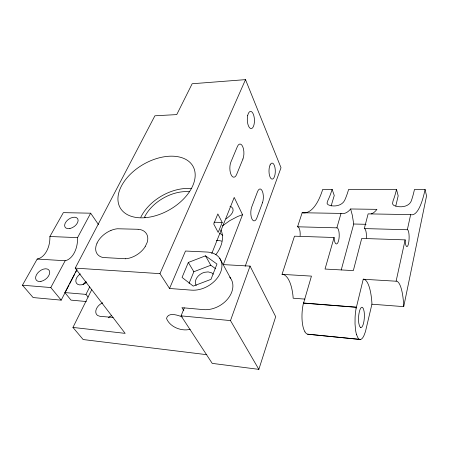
<?xml version="1.0" encoding="UTF-8"?>
<svg xmlns="http://www.w3.org/2000/svg" width="449" height="449" viewBox="0 0 449 449"><rect width="100%" height="100%" fill="white"/><g stroke="black" fill="none" stroke-linecap="round" stroke-linejoin="round"><path stroke-width="0.67" d="M356.04 308.721L363.241 279.239L363.69 279.115A38.603 10.944 -86.8 0 1 371.884 302.755L371.918 304.214L365.43 331.71L363.987 335.515A22.035 6.241 -86.8 0 1 361.591 338.944L360.968 339.309A22.035 6.241 -86.8 0 1 358.005 337.951L356.557 334.679M371.918 304.214L403.713 306.633L426.55 195.989L425.091 189.484L414.461 189.472L413.871 192.043A78.042 18.97 89.7 0 1 411.205 201.174C408.444 207.376 399.296 207.87 393.762 205.412L392.505 203.88L393.015 201.017A77.076 20.435 89.6 0 0 395.872 191.992L396.506 189.456L348.62 189.399L347.88 191.863A74.512 24.111 89.3 0 1 344.535 200.602C341.549 206.142 333.231 207.208 327.933 204.66L327.007 203.201L327.854 200.462A73.63 25.307 89.1 0 0 331.356 191.818L332.131 189.383L322.719 189.371L321.922 191.796A73.142 25.975 89.1 0 1 303.277 212.905L302.149 212.747L297.564 226.79L298.013 226.846A7.886 2.868 -88.4 0 1 300.123 235.888M363.241 279.239L396.108 281.214L405.133 239.878L361.72 238.43L353.335 270.601L325.025 269.046L334.095 237.504L294.493 236.185L282.034 274.35L311.449 276.118L303.159 304.489A21.288 7.307 -86.4 0 0 302.166 321.119L302.373 323.05A21.288 7.307 -86.4 0 0 303.866 329.56L304.955 331.873M410.655 214.605L368.124 213.876L364.291 228.58L407.35 229.736L410.655 214.605L411.441 214.768A78.626 18.089 89.8 0 0 424.518 192.071L425.091 189.484M395.788 206.029L398.184 195.837L396.506 189.456M341.234 269.939L353.733 224.012L352.274 215.099L350.624 208.976L376.913 209.346L376.122 210.345A76.465 21.339 89.5 0 1 371.132 213.859M297.564 226.79L336.873 227.845L341.027 213.41L342.043 213.572A75.095 23.303 89.3 0 0 349.76 209.958L350.624 208.976M331.137 205.917L334.258 195.506L332.131 189.383M184.303 307.896L181.076 315.86L212.225 363.381L258.854 369.364L275.692 316.708L250.054 266.1L223.069 264.596M258.854 369.364L230.483 320.592L250.054 266.1M245.165 266.319L281.018 167.735L245.508 79.636L192.161 83.75L176.749 114.596L154.899 115.791L75.236 268.12L125.153 333.366L72.951 327.433L91.787 289.566M223.411 264.382L242.533 214.706L234.215 197.431L211.748 253.612M222.199 222.429L218.18 232.43L213.724 223.989L217.838 213.948L222.199 222.429L214.01 222.221M189.063 283.392L193.839 271.74L210.794 265.241L215.683 268.783M188.322 262.457L182.058 277.42L193.233 286.108L210.985 279.357L216.968 264.046L205.496 255.835L188.322 262.457L193.839 271.74M169.537 288.483L185.493 251.025L207.034 252.041A23.848 17.146 -30.6 0 1 220.566 272.403A23.848 17.146 -30.6 0 1 191.594 290.155L169.537 288.483L159.956 273.649L75.236 268.12M159.956 273.649L245.508 79.636M97.063 243.077L97.787 241.669A18.807 12.151 -34.1 0 1 110.954 230.432M88.099 297.12L85.967 294.381L89.721 286.877M86.354 301.532L71.004 300.123L64.892 292.574L76.83 269.653M98.471 224.562L90.664 213.196L63.348 212.641L49.895 236.505A20.671 13.779 -86.7 0 1 37.183 259.062L22.45 285.205L33.125 297.558L61.187 300.145L68.944 285.25M69.589 284.004L74.758 274.07M75.404 272.829L77.02 269.726M22.45 285.205L50.799 287.551L65.178 260.734A21.159 13.414 -86.9 0 0 77.57 237.628L90.664 213.196M145.167 246.697L147.216 242.308A19.049 12.533 -33.3 0 0 144.522 231.566L144.011 231.19A19.049 12.533 -33.3 0 0 139.617 229.467L138.163 229.287M226.038 218.949C228.81 216.603 232.223 214.543 233.121 210.738L232.823 208.342L231.117 206.675L229.972 206.4M222.418 225.914L229.692 220.695L237.712 216.463L242.533 214.706M190.219 329.229C181.75 331.732 169.733 326.995 166.512 318.408C168.139 311.836 178 315.198 182.26 316.943M110.954 230.432L111.767 230.113A18.796 12.145 -34.1 0 1 117.442 228.76L138.011 229.282M396.108 281.214L396.506 281.091A39.45 9.687 -87.1 0 1 403.685 305.152L403.713 306.633M282.034 274.35L282.595 274.244A36.515 13.779 -86.1 0 1 293.085 296.828L293.141 298.209L304.983 299.113M113.154 317.404L100.116 316.36L97.686 315.535A8.727 6 -38.1 0 1 96.305 309.097A8.727 6 -38.1 0 1 102.787 302.806M125.58 258.753L103.017 257.507A18.807 12.151 -34.1 0 1 97.057 243.077M302.149 212.747L341.027 213.41M353.733 224.012L366.047 224.309M49.895 236.505L77.57 237.628M37.183 259.062L65.178 260.734M303.423 303.008L356.276 307.178M303.473 303.114L356.315 307.29M64.892 292.574L85.967 294.381M181.076 315.86L230.483 320.592M360.345 339.461L308.311 334.258A21.288 7.307 -86.4 0 1 304.955 331.873M307.599 334.191L359.733 339.405M206.798 354.688L83.149 339.545L72.951 327.433M336.873 227.845L337.278 227.901A8.099 2.576 -88.4 0 1 338.501 241.029A8.099 2.576 -88.4 0 1 334.157 238.761L334.095 237.504M364.291 228.58L364.661 228.636A8.25 2.363 -88.5 0 1 366.356 238.077M407.35 229.736L407.664 229.787A8.486 2.004 -88.5 0 1 408.539 243.526A8.486 2.004 -88.5 0 1 405.178 241.192L405.133 239.878M50.799 287.551L61.187 300.145M183.809 310.585L181.935 307.683L203.543 309.619A23.152 17.169 -30.7 0 0 227.901 298.703A23.152 17.169 -30.7 0 0 229.753 277.162M205.496 255.835L210.794 265.241M219.668 258.209L230.578 278.228M220.835 229.95L221.43 231.055A34.416 23.836 -30.1 0 1 215.795 254.746M216.396 240.361A37.323 26.889 -30.2 0 1 221.8 241.113M108.467 317.808A8.559 6.011 -38.5 0 1 111.711 315.535M145.162 246.709A19.049 12.533 -33.3 0 1 125.563 258.781M140.812 217.237A40.146 26.575 -30 0 1 191.751 188.619M144.426 217.322A35.735 23.651 -30 0 1 189.646 191.745M219.757 233.278A33.883 23.887 -30.1 0 1 222.788 235.557M196.213 285.497A10.237 7.47 -30.6 0 1 204.486 272.307L208.156 271.903L211.356 272.734A10.237 7.47 -30.6 0 1 213.247 274.227M86.331 282.617A8.144 5.315 -37.1 0 1 76.459 283.229A8.144 5.315 -37.1 0 1 80.304 273.873M83.121 284.582A8.048 5.326 -37.3 0 1 86.163 281.54M356.562 334.685A22.035 6.241 -86.8 0 1 355.535 329.852L355.024 323.881L355.086 317.325A22.035 6.241 -86.8 0 1 356.046 308.732M262.48 202.752L256.856 217.967A8.424 3.491 -89 0 1 251.906 218.859A8.424 3.491 -89 0 1 251.743 206.944L257.53 191.667A8.295 3.384 -89.5 0 1 262.3 191.072A8.295 3.384 -89.5 0 1 262.48 202.752M242.931 159.002L236.657 174.42A8.946 3.918 89.4 0 1 231.1 174.723A8.946 3.918 89.4 0 1 230.909 162.033L237.375 146.57A8.812 3.788 88.9 0 1 242.713 146.582A8.812 3.788 88.9 0 1 242.931 159.002M360.407 327.405L359.436 325.907L358.773 323.084A10.192 2.89 -86.8 0 1 359.357 311.701A10.192 2.89 -86.8 0 1 362.579 307.453L363.527 309.013L364.167 311.825A10.192 2.89 -86.8 0 1 363.578 323.061A10.192 2.89 -86.8 0 1 360.407 327.405M270.118 164.89A8.031 3.16 89.7 0 0 271.061 178.618A8.031 3.16 89.7 0 0 275.259 169.795A8.031 3.16 89.7 0 0 270.118 164.89M247.691 115.5A8.61 3.57 87.9 0 0 251.036 128.599A8.61 3.57 87.9 0 0 253.887 115.881A8.61 3.57 87.9 0 0 247.691 115.5M145.515 217.664A41.909 26.205 -29.8 0 0 194.131 168.785A41.909 26.205 -29.8 0 0 130.036 174.538A41.909 26.205 -29.8 0 0 145.515 217.664M40.932 281.377A8.071 5.018 -38.2 0 0 49.457 270.932A8.071 5.018 -38.2 0 0 37.598 273.115A8.071 5.018 -38.2 0 0 40.932 281.377M69.921 228.513A7.588 4.591 -34.8 0 0 77.817 218.966A7.588 4.591 -34.8 0 0 66.385 221.323A7.588 4.591 -34.8 0 0 69.921 228.513"/></g></svg>
